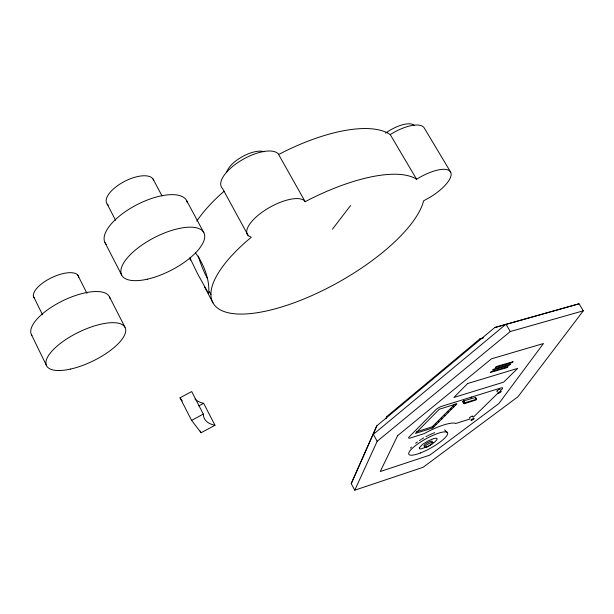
<?xml version="1.0" encoding="UTF-8"?>
<svg xmlns="http://www.w3.org/2000/svg" width="614" height="614" viewBox="0 0 614 614"><rect width="100%" height="100%" fill="white"/><g stroke="black" fill="none" stroke-linecap="round" stroke-linejoin="round"><path stroke-width="0.92" d="M195.405 252.838C203.84 263.874 210.065 280.291 208.63 293.607L197.47 273.568L189.856 257.788M462.918 401.817L463.946 400.788L475.336 397.511M476.594 399.246L465.067 402.738L464.031 403.766L475.673 400.105L476.594 399.246L475.443 397.22M386.237 418.088L386.912 416.415L479.879 338.905L482.458 338.168M376.812 425.824L351.231 483.64L354.762 490.195L423.146 467.269L517.955 396.759L583.3 310.822L579.025 303.8L494.777 327.538L376.812 425.824L351.231 483.64M386.137 418.119L386.912 416.415M354.762 490.195L377.18 441.305L510.288 331.537L583.3 310.822M332.42 229.214L350.548 205.536M455.726 405.002L456.854 403.774L439.279 409.239L415.44 433.43L432.832 427.897L455.726 405.002L455.097 403.912L432.225 426.814L416.576 431.796M470.784 397.956L471.744 396.997M498.484 392.615L474.591 415.97A4.682 1.105 -29.5 0 1 472.987 417.244M500.525 390.619L501.891 389.284A4.805 1.159 -29.9 0 0 500.87 387.979L441.781 406.276A4.927 1.228 -29.4 0 0 435.779 409.799L409.231 436.823A4.805 1.167 -29.1 0 0 410.605 437.943L424.443 433.522L427.121 432.018A34.706 8.205 -29.1 0 1 454.882 423.153L455.626 423.553L468.896 419.308A4.682 1.105 -29.5 0 0 469.856 418.948M224.164 191.223L220.848 194.124A118.916 46.303 -29.4 0 0 196.833 221.086M278.626 154.505L278.434 154.037A32.979 13.708 -29.1 0 0 240.719 160.722A32.979 13.708 -29.1 0 0 222.452 188.352L248.302 235.715L251.264 237.242L246.536 241.271A120.083 43.348 -29.3 0 0 265.378 311.214A120.083 43.348 -29.3 0 0 422.762 203.756L423.637 200.778L429.662 197.508A31.329 11.205 -30.9 0 0 450.484 171.843A31.329 11.205 -30.9 0 0 417.566 178.636L416.607 179.288L414.235 177.922A120.083 43.348 -29.3 0 0 311.352 198.506L305.158 201.676L278.626 154.505L284.758 151.382A118.916 46.303 -29.4 0 1 387.825 133.115L390.266 134.627L391.21 133.982A31.03 11.965 -31.1 0 1 424.312 128.096L450.584 172.012M180.025 397.811L191.691 391.563L203.318 414.089A101.84 31.176 -28.4 0 0 215 425.272L201.07 432.747L191.599 420.375L180.025 397.811L182.32 400.858M198.752 405.938L203.648 403.321L215 425.272M191.599 420.375L203.318 414.089M579.025 303.8L494.777 327.538M479.879 338.905L483.533 337.869M444.59 429.823L447.13 432.333M510.288 331.537L505.967 324.223L373.343 434.321L377.18 441.305M390.266 134.627L416.607 179.288M475.428 397.396L476.541 399.338M475.704 398.156L476.449 399.453M463.946 400.788L465.067 402.738M463.8 400.873L464.921 402.822M463.639 400.98L464.752 402.93M463.463 401.111L464.583 403.06M463.301 401.249L464.414 403.198M463.148 401.387L464.261 403.344M463.025 401.525L464.138 403.475M462.933 401.64L464.046 403.59M462.887 401.733L464.031 403.766M453.209 405.892L453.83 406.99M450.691 408.487L451.313 409.576M447.729 411.51L448.35 412.6M444.521 414.742L445.142 415.831M441.297 417.973L441.911 419.063M438.266 420.981L438.88 422.064M435.641 423.56L436.247 424.642M433.584 425.548L434.19 426.63M432.225 426.814L432.832 427.897M186.618 200.563L203.817 232.614M153.055 179.035L162.042 195.935M209.359 291.642L210.955 294.643M204.485 286.792L213.012 302.863M107.189 204.094L115.562 220.242M104.979 242.576L121.656 275.034M200.195 431.059L201.07 432.747M109.376 296.631L124.987 327.3M77.709 274.988L86.958 293.323M33.394 296.232L42.496 314.713M31.383 334.569L46.564 365.683M305.158 201.676L304.981 201.238A33.325 12.848 -29.1 0 0 267.305 208.775A33.325 12.848 -29.1 0 0 248.302 235.715M469.956 418.042A1.873 0.445 -29.5 0 1 470.009 417.328A1.873 0.445 -29.5 0 1 472.227 416.123A1.873 0.445 -29.5 0 1 472.557 416.622M424.581 446.163A4.728 1.113 -29.1 0 1 425.395 444.129A4.728 1.113 -29.1 0 1 430.759 441.32A4.728 1.113 -29.1 0 1 431.788 442.387M497.478 391.295A1.919 0.46 -29.9 0 1 496.918 390.934A1.919 0.46 -29.9 0 1 498.875 389.614A1.919 0.46 -29.9 0 1 500.118 389.514M410.474 448.12A20.155 4.766 -29.1 0 1 411.411 447.023M415.647 443.247A20.155 4.766 -29.1 0 1 417.459 441.903M419.431 440.545A20.155 4.766 -29.1 0 1 420.813 439.655M421.519 439.21A20.155 4.766 -29.1 0 1 423.706 437.912M425.939 436.669A20.155 4.766 -29.1 0 1 427.444 435.879M428.196 435.503A20.155 4.766 -29.1 0 1 432.609 433.476M433.315 433.192A20.155 4.766 -29.1 0 1 434.697 432.655M203.648 403.321A101.364 32.442 -28.3 0 1 194.983 399.069M226.827 171.859A22.795 9.563 -29.1 0 1 242.891 156.347A22.795 9.563 -29.1 0 1 264.051 151.75M190.655 260.121A118.916 46.303 -29.4 0 1 189.411 258.325M385.607 133.123A23.839 9.279 -31.1 0 1 414.304 125.509M207.217 278.165A24.245 4.927 66.8 0 1 198.399 256.076M31.92 335.482A43.371 16.785 -25.8 0 1 64.033 300.169A43.371 16.785 -25.8 0 1 110.059 298.634M34.614 298.55A24.744 10.016 -25.6 0 1 51.699 277.651A24.744 10.016 -25.6 0 1 78.769 277.374M106.375 244.564A45.912 19.157 -27.2 0 1 137.052 204.654A45.912 19.157 -27.2 0 1 187.431 202.843M108.287 205.191A26.179 11.42 -27.1 0 1 123.399 182.013A26.179 11.42 -27.1 0 1 153.677 180.393M419.301 447.859L419.531 448.757L420.966 448.934L427.643 446.585L434.712 442.08L436.876 439.777L437.091 438.657L436.094 438.204L433.96 438.519L427.651 441.151L422.47 444.459L419.301 447.859M490.317 372.475L506.911 367.663L508.1 366.658L491.469 371.547L490.317 372.475M492.819 369.958L509.436 365.161L510.625 364.148L493.986 369.029L492.819 369.958M495.337 367.441L511.969 362.651L513.158 361.631L496.503 366.504L495.337 367.441M397.596 435.694L380.243 471.529L429.8 455.135L498.783 403.636L543.459 343.525L491.492 358.814L397.596 435.694M467.615 383.527L453.853 397.465L503.634 382.169L517.663 368.385L467.615 383.527M420.39 452.978A22.135 5.204 -29.1 0 0 447.56 432.839A22.135 5.204 -29.1 0 0 416.599 444.774A22.135 5.204 -29.1 0 0 420.39 452.978M471.621 420.314A1.873 0.437 -29.5 0 0 474.177 418.587A1.873 0.437 -29.5 0 0 471.821 419.339A1.873 0.437 -29.5 0 0 471.621 420.314M498.614 393.252A1.919 0.46 -29.8 0 0 501.254 391.463A1.919 0.46 -29.8 0 0 498.867 392.208A1.919 0.46 -29.8 0 0 498.614 393.252M426.799 447.023A4.735 1.105 -29.1 0 0 432.985 442.694A4.735 1.105 -29.1 0 0 426.676 444.904A4.735 1.105 -29.1 0 0 426.799 447.023M70.495 369.083A43.655 16.071 -25.9 0 0 125.386 328.229A43.655 16.071 -25.9 0 0 61.607 342.482A43.655 16.071 -25.9 0 0 70.495 369.083M147.299 279.193A46.234 18.366 -27.3 0 0 204.278 233.665A46.234 18.366 -27.3 0 0 136.784 248.885A46.234 18.366 -27.3 0 0 147.299 279.193"/></g></svg>
